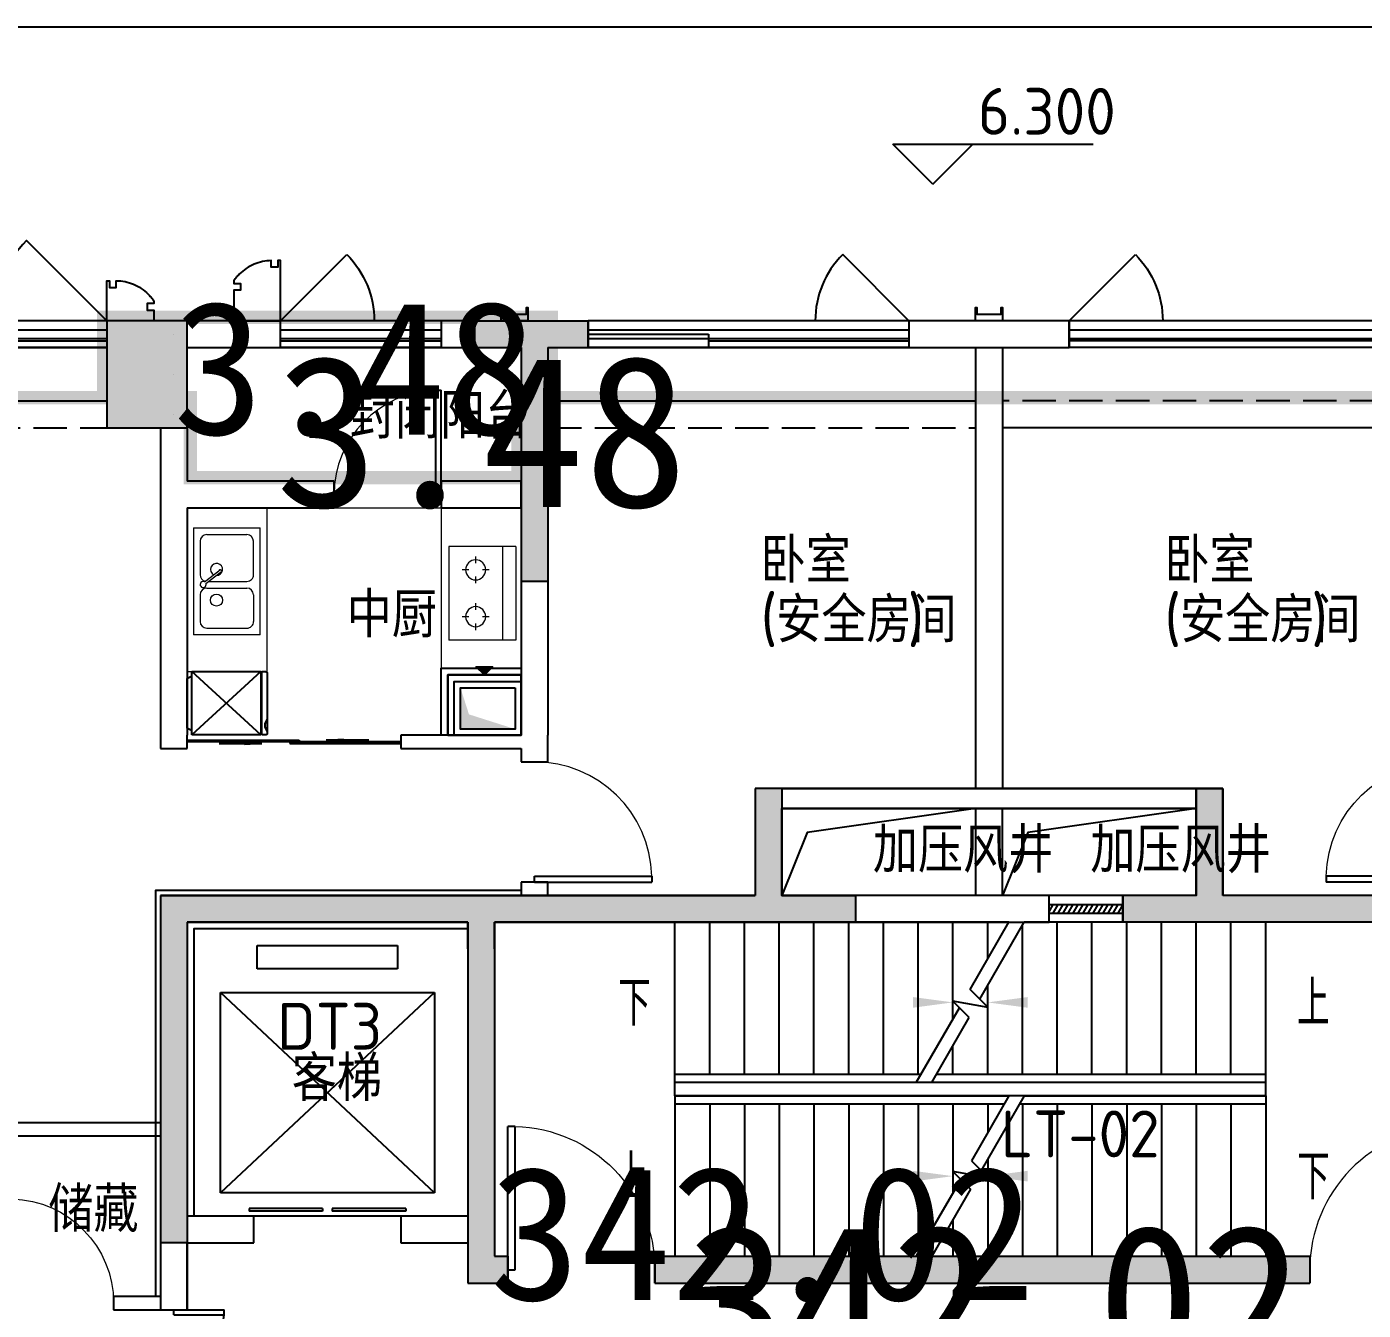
# Model space of a CAD drawing. Extents: x 512858 to 514372, y -232486 to -231710.
# Drawn here: x 513219.88 to 513229.88, y -231961.68 to -231952.08 of the extents above; entities that cross this region are included whole.
import ezdxf

# ---------------------------------------------------------------- set-up
doc = ezdxf.new("R2010")
doc.units = 0
doc.header["$LTSCALE"] = 1000
for name, pattern in [('B1+B2户型(2#3F右单元报审版）$0$__DASH', [0.35, 0.25, -0.1]), ('B1+B2户型(2#3F右单元报审版）$0$DASH', [0.35, 0.25, -0.1]), ('DASH', [0.35, 0.25, -0.1])]:
    doc.linetypes.add(name, pattern=pattern)
doc.layers.get('0').update_dxf_attribs({"color": 252})
for name, color, linetype in [('$面积结果', 7, 'Continuous'), ('0-铝板', 253, 'Continuous'), ('1-看线', 253, 'Continuous'), ('2#HXT-3F$0$A-ANNO-50-SYMB', 253, 'Continuous'), ('2#HXT-3F$0$A-ANNO-50-TXT', 253, 'Continuous'), ('2#HXT-3F$0$A-DOOR', 253, 'Continuous'), ('2#HXT-3F$0$A-FIRE-DOOR', 253, 'Continuous'), ('2#HXT-3F$0$A-HOLE-E', 253, 'Continuous'), ('2#HXT-3F$0$A-PATT-COLU', 253, 'Continuous'), ('2#HXT-3F$0$A-STAIR', 253, 'Continuous'), ('2#HXT-3F$0$A-STR-CONC-B', 253, 'Continuous'), ('2#HXT-3F$0$A-WALL-S', 253, 'Continuous'), ('2#HXT-3F$0$A-WINDOW', 253, 'Continuous'), ('6#-造型-1F（实施版）金属型材-METAL-S', 253, 'Continuous'), ('A-ANNO-100-DIM-E', 253, 'Continuous'), ('A-ANNO-100-TXT', 252, 'Continuous'), ('A-METAL-E', 253, 'Continuous'), ('A-PATT-COLU', 253, 'Continuous'), ('A-STR-CONC-B', 252, 'Continuous'), ('A-STR-CONC-C', 253, 'Continuous'), ('A-WALL-S', 252, 'Continuous'), ('B1+B2户型(2#3F右单元报审版）$0$$0$AA-排烟道', 253, 'Continuous'), ('B1+B2户型(2#3F右单元报审版）$0$A-DOOR', 253, 'Continuous'), ('B1+B2户型(2#3F右单元报审版）$0$A-FIRE-DOOR', 253, 'Continuous'), ('B1+B2户型(2#3F右单元报审版）$0$A-HOLE-E', 253, 'Continuous'), ('B1+B2户型(2#3F右单元报审版）$0$A-PART-S', 253, 'Continuous'), ('B1+B2户型(2#3F右单元报审版）$0$A-PATT-COLU', 253, 'Continuous'), ('B1+B2户型(2#3F右单元报审版）$0$A-STR-CONC-B', 253, 'Continuous'), ('B1+B2户型(2#3F右单元报审版）$0$A-STR-CONC-C', 253, 'Continuous'), ('B1+B2户型(2#3F右单元报审版）$0$A-STR-CONC-E', 253, 'Continuous'), ('B1+B2户型(2#3F右单元报审版）$0$A-STR-CONC-H', 253, 'Continuous'), ('B1+B2户型(2#3F右单元报审版）$0$A-WALL-S', 253, 'Continuous'), ('B1+B2户型(2#3F右单元报审版）$0$A-WINDOW', 253, 'Continuous'), ('B1+B2户型(2#3F右单元报审版）$0$FURN', 253, 'Continuous'), ('B1+B2户型(2#3F右单元报审版）$0$ICDA方案_活动家具', 253, 'Continuous'), ('B1+B2户型(2#3F右单元报审版）$0$WALL', 253, 'Continuous'), ('PUB_HATCH', 252, 'Continuous'), ('PUB_TEXT', 252, 'Continuous')]:
    doc.layers.add(name, color=color, linetype=linetype)
for name, color, linetype, lineweight in [('B1+B2户型(2#3F右单元报审版）$0$AE-FURN-MOVE', 253, 'Continuous', 20), ('面积-计容-住宅-0.5', 1, 'Continuous', 0), ('面积-计容-住宅-1', 1, 'Continuous', 0)]:
    doc.layers.add(name, color=color, linetype=linetype, lineweight=lineweight)
doc.styles.add('2#HXT-3F$0$STANDARD', font='GBENOR', dxfattribs={"bigfont": 'GBCBIG'})
doc.styles.add('dw', font='simhei.ttf')
doc.styles.add('TYDG_02', font='TSSDENG.shx', dxfattribs={"width": 0.8, "bigfont": 'hztxt.shx'})

# ---------------------------------------------------------------- blocks, each defined once
blk = doc.blocks.new('1新502#HXT-3F$0$$WINLIB2D$00000039')
at = {"color": 0}
for points in [[(-0.5, 0.5), (-0.5, -0.5)], [(0.5, 0.5), (-0.5, 0.5)], [(0.5, -0.5), (0.5, 0.5)], [(-0.5, 0.167), (0.5, 0.167)], [(-0.452, -0.167), (-0.5, 0.084)], [(-0.384, -0.167), (-0.448, 0.167)], [(-0.316, -0.167), (-0.38, 0.167)], [(-0.248, -0.167), (-0.312, 0.167)], [(-0.18, -0.167), (-0.244, 0.167)], [(-0.112, -0.167), (-0.176, 0.167)], [(-0.044, -0.167), (-0.108, 0.167)], [(0.024, -0.167), (-0.04, 0.167)], [(0.092, -0.167), (0.028, 0.167)], [(0.16, -0.167), (0.096, 0.167)], [(0.228, -0.167), (0.164, 0.167)], [(0.296, -0.167), (0.232, 0.167)], [(0.364, -0.167), (0.3, 0.167)], [(0.432, -0.167), (0.368, 0.167)], [(0.5, -0.167), (0.436, 0.167)], [(-0.5, -0.167), (0.5, -0.167)], [(0.5, -0.5), (-0.5, -0.5)]]:
    blk.add_lwpolyline(points, dxfattribs=at)
blk = doc.blocks.new('1新452#HXT-3F$0$$DorLib2D$00000001')
for p, q in [((0.45, 0.975), (0.5, 0.975)), ((0.45, 0), (0.45, 0.975)), ((0.5, 0), (0.5, 0.975)), ((0.5, 0), (0.45, 0))]:
    blk.add_line(p, q)
at = {"lineweight": 13}
blk.add_arc((0.475, 0), 0.975, 91.46928, 180, dxfattribs=at)
blk = doc.blocks.new('1新462#HXT-3F$0$$DorLib2D$00000127')
at = {"color": 0}
for points in [[(-0.5333, 0.7949), (-0.5333, 0.6904)], [(-0.0333, 0.7949), (-0.5333, 0.7949)], [(-0.0333, 0.7949), (-0.0333, 0.6904)], [(0.5333, 0.7949), (0.0333, 0.7949)], [(0.0333, 0.7949), (0.0333, 0.6904)], [(0.5333, 0.7949), (0.5333, 0.6904)], [(-0.0333, 0.6904), (-0.5333, 0.6904)], [(0.5333, 0.6904), (0.0333, 0.6904)], [(0.5, 0.5), (-0.5, 0.5)]]:
    blk.add_lwpolyline(points, dxfattribs=at)
blk = doc.blocks.new('1新472#HXT-3F$0$$DorLib2D$00000225')
at = {"color": 0}
for p, q in [((0.475, -0.0014), (0.475, 0.7521)), ((0.475, 0.7521), (0.5, 0.7521)), ((0.5, -0.0014), (0.5, 0.7521)), ((-0.5, 0), (-0.5, 0.252)), ((-0.475, 0.252), (-0.5, 0.252)), ((-0.475, 0), (-0.475, 0.252)), ((-0.475, 0), (-0.5, 0)), ((0.475, -0.0014), (0.5, -0.0014))]:
    blk.add_line(p, q, dxfattribs=at)
for centre, radius, start, end in [((0.5046, -0.0019), 0.7546, 92.24927, 179.72377), ((-0.5008, 0.0026), 0.2508, 359.78987, 84.09744)]:
    blk.add_arc(centre, radius, start, end, dxfattribs=at)
blk = doc.blocks.new('1新442#HXT-3F')
at = {"layer": '2#HXT-3F$0$A-PATT-COLU'}
for points in [[(-116757, -998471), (-116757, -998571), (-116557, -998571), (-116557, -998471)], [(-113457, -998471), (-113457, -998571), (-113257, -998571), (-113257, -998471)], [(-116557, -998571), (-116757, -998571), (-116757, -999271), (-116657, -999338), (-116557, -999271)], [(-113257, -998571), (-113457, -998571), (-113457, -999271), (-113357, -999338), (-113257, -999271)], [(-121207, -999271), (-121007, -999471), (-118907, -999471), (-118807, -999404), (-118807, -999271)], [(-121007, -999471), (-121207, -999271), (-121207, -1001771), (-121007, -1001771)], [(-118807, -999404), (-118707, -999471), (-116657, -999471), (-116657, -999338), (-116757, -999271), (-118807, -999271)], [(-116657, -999338), (-116657, -999471), (-116007, -999471), (-116007, -999271), (-116557, -999271)], [(-113357, -999338), (-113457, -999271), (-114007, -999271), (-114007, -999471), (-113357, -999471)], [(-111307, -999404), (-111307, -999271), (-113257, -999271), (-113357, -999338), (-113357, -999471), (-111407, -999471)], [(-118807, -999404), (-118907, -999471), (-118907, -1001771), (-118707, -1001771), (-118707, -999471)], [(-121007, -1001771), (-121207, -1001771), (-121207, -1001871), (-121007, -1001871)], [(-118707, -1001771), (-118907, -1001771), (-118907, -1002171), (-118707, -1001971)], [(-118707, -1001971), (-118907, -1002171), (-118607, -1002171), (-118607, -1001971)], [(-117507, -1002171), (-112607, -1002171), (-112607, -1001971), (-117507, -1001971)]]:
    blk.add_hatch(color=256, dxfattribs=at).paths.add_polyline_path(points)
at = {"layer": '2#HXT-3F$0$A-ANNO-50-SYMB', "elevation": 0}
for points in [[(-117487, -1000071, 0, 0, 0), (-115277, -1000071, 0, 80, 0), (-115577, -1000071, 0, 0, 0)], [(-112807, -1000071, 0, 0, 0), (-115017, -1000071, 0, 80, 0), (-114717, -1000071, 0, 0, 0)], [(-117487, -1001371, 0, 0, 0), (-115277, -1001371, 0, 80, 0), (-115577, -1001371, 0, 0, 0)], [(-112807, -1001371, 0, 0, 0), (-115017, -1001371, 0, 80, 0), (-114717, -1001371, 0, 0, 0)]]:
    blk.add_lwpolyline(points, format="xyseb", dxfattribs=at)
at = {"layer": '2#HXT-3F$0$A-HOLE-E'}
for points in [[(-116557, -998621), (-115107, -998621), (-115107, -999271), (-116557, -999271)], [(-114907, -998621), (-113457, -998621), (-113457, -999271), (-114907, -999271)]]:
    blk.add_lwpolyline(points, close=True, dxfattribs=at)
for points in [[(-115107, -998621), (-116367, -998800), (-116557, -999271)], [(-113457, -998621), (-114717, -998800), (-114907, -999271)]]:
    blk.add_lwpolyline(points, dxfattribs=at)
at = {"layer": '2#HXT-3F$0$A-STAIR'}
for p, q in [((-114858, -999471), (-117357, -999471)), ((-117357, -1000611), (-117357, -999471)), ((-117097, -1000611), (-117097, -999471)), ((-116837, -1000611), (-116837, -999471)), ((-116577, -1000611), (-116577, -999471)), ((-116317, -1000611), (-116317, -999471)), ((-116057, -1000611), (-116057, -999471)), ((-115797, -1000611), (-115797, -999471)), ((-115537, -1000611), (-115537, -999471)), ((-115277, -1000056), (-115277, -999471)), ((-115149, -999974), (-114858, -999471)), ((-115075, -1000047), (-114743, -999471)), ((-115017, -999746), (-115017, -999471)), ((-114757, -1000611), (-114757, -999495)), ((-112937, -999471), (-114743, -999471)), ((-114497, -1000611), (-114497, -999471)), ((-114237, -1000611), (-114237, -999471)), ((-113977, -1000611), (-113977, -999471)), ((-113717, -1000611), (-113717, -999471)), ((-113457, -1000611), (-113457, -999471)), ((-113197, -1000611), (-113197, -999471)), ((-112937, -1000611), (-112937, -999471)), ((-120482, -999821), (-120482, -999646)), ((-120482, -999646), (-119432, -999646)), ((-119432, -999646), (-119432, -999821)), ((-119432, -999821), (-120482, -999821)), ((-120757, -1001496), (-120757, -999996)), ((-120757, -999996), (-119157, -999996)), ((-119157, -999996), (-120757, -1001496)), ((-119157, -1001496), (-120757, -999996)), ((-119157, -999996), (-119157, -1001496)), ((-115017, -1000106), (-115149, -999974)), ((-115017, -1000105), (-115017, -999946)), ((-115155, -1000185), (-115281, -1000059)), ((-115281, -1000059), (-115017, -1000106)), ((-115277, -1000196), (-115277, -1000064)), ((-115551, -1000671), (-115228, -1000112)), ((-115436, -1000671), (-115155, -1000185)), ((-115017, -1000611), (-115017, -1000106)), ((-115277, -1000611), (-115277, -1000396)), ((-117357, -1000671), (-117357, -1000611)), ((-115516, -1000611), (-117357, -1000611)), ((-117357, -1000671), (-117357, -1000611)), ((-115551, -1000671), (-117357, -1000671)), ((-115551, -1000671), (-117357, -1000671)), ((-112937, -1000671), (-115436, -1000671)), ((-112937, -1000671), (-115436, -1000671)), ((-112937, -1000611), (-115401, -1000611)), ((-112937, -1000671), (-112937, -1000611)), ((-112937, -1000671), (-112937, -1000611)), ((-117357, -1000771), (-114858, -1000771)), ((-117357, -1000771), (-117357, -1000831)), ((-117357, -1000771), (-114858, -1000771)), ((-117357, -1000771), (-117357, -1000831)), ((-114858, -1000771), (-115139, -1001257)), ((-114743, -1000771), (-115065, -1001330)), ((-114743, -1000771), (-112937, -1000771)), ((-114743, -1000771), (-112937, -1000771)), ((-112937, -1000771), (-112937, -1000831)), ((-112937, -1000771), (-112937, -1000831)), ((-117357, -1000831), (-117357, -1001971)), ((-117357, -1000831), (-114893, -1000831)), ((-117097, -1000831), (-117097, -1001971)), ((-116837, -1000831), (-116837, -1001971)), ((-116577, -1000831), (-116577, -1001971)), ((-116317, -1000831), (-116317, -1001971)), ((-116057, -1000831), (-116057, -1001971)), ((-115797, -1000831), (-115797, -1001971)), ((-115537, -1000831), (-115537, -1001946)), ((-115277, -1000831), (-115277, -1001336)), ((-115017, -1000831), (-115017, -1001046)), ((-114777, -1000831), (-112937, -1000831)), ((-114757, -1000831), (-114757, -1001971)), ((-114497, -1000831), (-114497, -1001971)), ((-114237, -1000831), (-114237, -1001971)), ((-113977, -1000831), (-113977, -1001971)), ((-113717, -1000831), (-113717, -1001971)), ((-113457, -1000831), (-113457, -1001971)), ((-113197, -1000831), (-113197, -1001971)), ((-112937, -1000831), (-112937, -1001971)), ((-115139, -1001257), (-115012, -1001383)), ((-115017, -1001246), (-115017, -1001378)), ((-115219, -1001395), (-115551, -1001971)), ((-115277, -1001336), (-115277, -1001496)), ((-115012, -1001383), (-115277, -1001336)), ((-115277, -1001336), (-115145, -1001468)), ((-115017, -1001386), (-115017, -1001971)), ((-119157, -1001496), (-120757, -1001496)), ((-115145, -1001468), (-115436, -1001971)), ((-115277, -1001696), (-115277, -1001971)), ((-117357, -1001971), (-115551, -1001971)), ((-115436, -1001971), (-112937, -1001971))]:
    blk.add_line(p, q, dxfattribs=at)
at = {"layer": '2#HXT-3F$0$A-STR-CONC-B'}
for p, q in [((-116757, -998471), (-116757, -998571)), ((-116557, -998471), (-116757, -998471)), ((-116557, -998471), (-116557, -998571)), ((-113457, -998471), (-113457, -998571)), ((-113257, -998471), (-113457, -998471)), ((-113257, -998471), (-113257, -998571)), ((-116757, -998571), (-116757, -999271)), ((-116557, -998571), (-116557, -999271)), ((-113457, -998571), (-113457, -999271)), ((-113257, -998571), (-113257, -999271)), ((-121207, -999271), (-118807, -999271)), ((-121207, -999271), (-121207, -1001771)), ((-118807, -999271), (-116757, -999271)), ((-116557, -999271), (-116007, -999271)), ((-116007, -999271), (-116007, -999471)), ((-113457, -999271), (-114007, -999271)), ((-114007, -999471), (-114007, -999271)), ((-111307, -999271), (-113257, -999271)), ((-121007, -999471), (-118907, -999471)), ((-121007, -999471), (-121007, -1001771)), ((-118907, -999471), (-118907, -1001771)), ((-118707, -999471), (-118707, -1001771)), ((-118707, -999471), (-116657, -999471)), ((-116657, -999471), (-116007, -999471)), ((-113357, -999471), (-114007, -999471)), ((-111407, -999471), (-113357, -999471)), ((-121207, -1001771), (-121207, -1001871)), ((-121007, -1001771), (-121007, -1001871)), ((-118907, -1001771), (-118907, -1002171)), ((-118707, -1001771), (-118707, -1001971)), ((-121007, -1001871), (-121207, -1001871)), ((-118707, -1001971), (-118607, -1001971)), ((-118607, -1001971), (-118607, -1002171)), ((-117507, -1001971), (-112607, -1001971)), ((-117507, -1001971), (-117507, -1002171)), ((-112607, -1001971), (-112607, -1002171)), ((-118907, -1002171), (-118607, -1002171)), ((-117507, -1002171), (-112607, -1002171))]:
    blk.add_line(p, q, dxfattribs=at)
at = {"layer": '2#HXT-3F$0$A-WALL-S'}
for p, q in [((-116557, -998471), (-113457, -998471)), ((-116557, -998621), (-113457, -998621)), ((-114557, -999271), (-116007, -999271)), ((-114557, -999471), (-114557, -999271)), ((-114007, -999471), (-114007, -999271)), ((-116007, -999471), (-114557, -999471)), ((-112937, -1000671), (-117357, -1000671)), ((-117357, -1000771), (-117357, -1000671)), ((-112937, -1000771), (-112937, -1000671)), ((-112937, -1000771), (-117357, -1000771)), ((-120507, -1001671), (-121007, -1001671)), ((-120507, -1001871), (-120507, -1001671)), ((-118907, -1001671), (-119407, -1001671)), ((-119407, -1001671), (-119407, -1001871)), ((-121207, -1001871), (-121207, -1002371)), ((-121007, -1001871), (-120507, -1001871)), ((-121007, -1002371), (-121007, -1001871)), ((-119407, -1001871), (-118907, -1001871)), ((-118607, -1002171), (-118607, -1001971)), ((-117507, -1002171), (-117507, -1001971)), ((-112607, -1001971), (-112607, -1002171)), ((-121207, -1002371), (-121007, -1002371))]:
    blk.add_line(p, q, dxfattribs=at)
at = {"layer": '2#HXT-3F$0$A-DOOR', "xscale": 1100, "yscale": 200, "zscale": 200}
blk.add_blockref('1新462#HXT-3F$0$$DorLib2D$00000127', (-119957, -1001771), dxfattribs=at)
at = {"layer": '2#HXT-3F$0$A-FIRE-DOOR', "xscale": -1100, "yscale": 1100, "zscale": 200}
blk.add_blockref('1新452#HXT-3F$0$$DorLib2D$00000001', (-118057, -1002071), dxfattribs=at)
at = {"layer": '2#HXT-3F$0$A-FIRE-DOOR', "zscale": 200}
for name, p, xscale, yscale, rotation in [('1新452#HXT-3F$0$$DorLib2D$00000001', (-112057, -1002071), -1100, -1100, 180), ('1新472#HXT-3F$0$$DorLib2D$00000225', (-121107, -1003121), -1500, -1500, 90.00007304754749)]:
    blk.add_blockref(name, p, dxfattribs=dict(at, xscale=xscale, yscale=yscale, rotation=rotation))
at = {"layer": '2#HXT-3F$0$A-WINDOW', "xscale": 550, "yscale": -200, "zscale": 200}
blk.add_blockref('1新502#HXT-3F$0$$WINLIB2D$00000039', (-114282, -999371), dxfattribs=at)
at = {"layer": '2#HXT-3F$0$A-ANNO-50-TXT', "color": 7, "style": '2#HXT-3F$0$STANDARD'}
for s, p in [('上', (-112702, -1000246)), ('下', (-117782, -1000246)), ('上', (-117800, -1001546)), ('下', (-112702, -1001546))]:
    blk.add_text(s, height=338, dxfattribs=at).set_placement(p)
blk = doc.blocks.new('1新159_FZH')
blk.add_lwpolyline([(-0.5, -0.5), (0.5, -0.5), (0.5, 0.5), (-0.5, 0.5)], close=True)
at = {"layer": 'PUB_HATCH'}
blk.add_solid([(-0.5, -0.5), (0.5, -0.5), (-0.5, 0.5), (0.5, 0.5)], dxfattribs=at)
blk = doc.blocks.new('1新683F结构')
at = {"layer": 'A-PATT-COLU'}
for points in [[(-118857, -995171), (-118507, -995171), (-118407, -995104), (-118407, -994971), (-118857, -994971)], [(-118407, -995104), (-118307, -995171), (-118007, -995171), (-118007, -994971), (-118407, -994971)], [(-118407, -995104), (-118507, -995171), (-118507, -996921), (-118307, -996921), (-118307, -995171)], [(-116757, -998471), (-116757, -999271), (-116657, -999338), (-116557, -999271), (-116557, -998471)], [(-113457, -998471), (-113457, -999271), (-113357, -999338), (-113257, -999271), (-113257, -998471)], [(-121207, -999271), (-121007, -999471), (-118907, -999471), (-118807, -999404), (-118807, -999271)], [(-121007, -999471), (-121207, -999271), (-121207, -1001871), (-121007, -1001871)], [(-118807, -999404), (-118707, -999471), (-116657, -999471), (-116657, -999338), (-116757, -999271), (-118807, -999271)], [(-116657, -999338), (-116657, -999471), (-116007, -999471), (-116007, -999271), (-116557, -999271)], [(-113357, -999338), (-113457, -999271), (-114007, -999271), (-114007, -999471), (-113357, -999471)], [(-111307, -999404), (-111307, -999271), (-113257, -999271), (-113357, -999338), (-113357, -999471), (-111407, -999471)], [(-118807, -999404), (-118907, -999471), (-118907, -1002171), (-118707, -1001971), (-118707, -999471)], [(-118707, -1001971), (-118907, -1002171), (-118607, -1002171), (-118607, -1001971)], [(-117507, -1002171), (-112607, -1002171), (-112607, -1001971), (-117507, -1001971)]]:
    blk.add_hatch(color=256, dxfattribs=at).paths.add_polyline_path(points)
at = {"layer": 'A-STR-CONC-B'}
for p, q in [((-118857, -994971), (-118407, -994971)), ((-118857, -994971), (-118857, -995171)), ((-118407, -994971), (-118007, -994971)), ((-118007, -994971), (-118007, -995171)), ((-118857, -995171), (-118507, -995171)), ((-118507, -995171), (-118507, -996921)), ((-118307, -995171), (-118307, -996921)), ((-118307, -995171), (-118007, -995171)), ((-118307, -996921), (-118507, -996921)), ((-116757, -998471), (-116757, -999271)), ((-116557, -998471), (-116757, -998471)), ((-116557, -998471), (-116557, -999271)), ((-113457, -998471), (-113457, -999271)), ((-113257, -998471), (-113457, -998471)), ((-113257, -998471), (-113257, -999271)), ((-121207, -999271), (-118807, -999271)), ((-121207, -999271), (-121207, -1001871)), ((-118807, -999271), (-116757, -999271)), ((-116557, -999271), (-116007, -999271)), ((-116007, -999271), (-116007, -999471)), ((-113457, -999271), (-114007, -999271)), ((-114007, -999471), (-114007, -999271)), ((-111307, -999271), (-113257, -999271)), ((-121007, -999471), (-118907, -999471)), ((-121007, -999471), (-121007, -1001871)), ((-118907, -999471), (-118907, -1002171)), ((-118707, -999471), (-118707, -1001971)), ((-118707, -999471), (-116657, -999471)), ((-116657, -999471), (-116007, -999471)), ((-113357, -999471), (-114007, -999471)), ((-111407, -999471), (-113357, -999471)), ((-121007, -1001871), (-121207, -1001871)), ((-118707, -1001971), (-118607, -1001971)), ((-118607, -1001971), (-118607, -1002171)), ((-117507, -1001971), (-112607, -1001971)), ((-117507, -1001971), (-117507, -1002171)), ((-112607, -1001971), (-112607, -1002171)), ((-118907, -1002171), (-118607, -1002171)), ((-117507, -1002171), (-112607, -1002171))]:
    blk.add_line(p, q, dxfattribs=at)
at = {"layer": 'A-STR-CONC-C', "xscale": 599.9999999963911, "yscale": 800.0000000814907, "zscale": 800.0000000814907, "rotation": 359.9999999965316}
blk.add_blockref('1新159_FZH', (-121307, -995371, 0), dxfattribs=at)
blk = doc.blocks.new('1新127B1+B2户型(2#3F右单元报审版）$0$$0$SFEFFSEFSEFESFS')
at = {"layer": 'B1+B2户型(2#3F右单元报审版）$0$$0$AA-排烟道'}
blk.add_hatch(color=254, dxfattribs=at).paths.add_polyline_path([(220387, 75509), (220327, 75570), (220327, 75448)])
at = {"layer": 'B1+B2户型(2#3F右单元报审版）$0$$0$AA-排烟道', "color": 254}
for points in [[(220437, 75235), (220837, 75235), (220837, 75735), (220437, 75735)], [(220483, 75280), (220792, 75280), (220792, 75689), (220483, 75689)]]:
    blk.add_lwpolyline(points, close=True, dxfattribs=at)
blk.add_lwpolyline([(220387, 75509), (220327, 75570), (220327, 75448), (220387, 75509)], dxfattribs=at)
blk.add_solid([(220483, 75689), (220682, 75625), (220792, 75689), (220792, 75280)], dxfattribs=at)
at = {"layer": 'B1+B2户型(2#3F右单元报审版）$0$A-HOLE-E', "ltscale": 0.5}
blk.add_lwpolyline([(220837, 75784), (220837, 75234), (220387, 75234), (220387, 75784)], close=True, dxfattribs=at)
blk = doc.blocks.new('1新129B1+B2户型(2#3F右单元报审版）$0$$DorLib2D$00000114')
at = {"color": 0}
blk.add_line((0.5, 0), (-0.207, 0.707), dxfattribs=at)
blk.add_arc((0.5, 0), 1, 135, 180, dxfattribs=at)
blk = doc.blocks.new('1新136B1+B2户型(2#3F右单元报审版）$0$6986586658665A-Kitchen-4')
at = {"layer": 'B1+B2户型(2#3F右单元报审版）$0$AE-FURN-MOVE'}
for p, q in [((-400, -500), (-400, 0)), ((400, 0), (-400, 0)), ((400, 0), (400, -500)), ((-350, -100), (-350, -400)), ((-100, -50), (-300, -50)), ((-50, -100), (-50, -400)), ((-16, -94), (67, -201)), ((-4, -84), (79, -191)), ((300, -50), (50, -50)), ((350, -100), (350, -400)), ((0, -115), (0, -400)), ((-400, -500), (400, -500)), ((-100, -450), (-300, -450)), ((50, -450), (300, -450))]:
    blk.add_line(p, q, dxfattribs=at)
for centre, major_axis, start_param, end_param in [((-300, -100), (0, 50), 0.000591, 1.571387), ((-100, -100), (0, 50), 4.711798, 6.282594), ((-23, -73), (-0.2, 22.5), 4.156064, 9.712232), ((50, -100), (0, 50), -0.000202, 1.373206), ((300, -100), (0, 50), 4.711798, 6.282594), ((-140, -173), (0, 45), 4.711392, 10.994577), ((90, -173), (0.1, 45), 1.556657, 7.383522), ((77, -201), (0, 10), 1.588727, 6.019143), ((-300, -400), (0, 50), 1.570205, 3.141002), ((-100, -400), (0, 50), 3.142184, 4.71298), ((50, -400), (0, 50), 1.570205, 3.141002), ((300, -400), (0, 50), 3.142184, 4.71298)]:
    blk.add_ellipse(centre, major_axis=major_axis, ratio=1, start_param=start_param, end_param=end_param, dxfattribs=at)
blk = doc.blocks.new('1新135B1+B2户型(2#3F右单元报审版）$0$6986586658665A-Kitchen-1')
at = {"layer": 'B1+B2户型(2#3F右单元报审版）$0$AE-FURN-MOVE'}
for p, q in [((-350, 0), (350, 0)), ((-350, -500), (-350, 0)), ((350, -500), (350, 0)), ((-175, -150), (-175, -100)), ((175, -150), (175, -100)), ((-275, -200), (-225, -200)), ((-125, -200), (-75, -200)), ((75, -200), (125, -200)), ((225, -200), (275, -200)), ((-175, -300), (-175, -250)), ((175, -300), (175, -250)), ((-350, -400), (350, -400)), ((-350, -500), (350, -500))]:
    blk.add_line(p, q, dxfattribs=at)
for centre in [(-175, -200), (175, -200)]:
    blk.add_circle(centre, 75, dxfattribs=at)
blk = doc.blocks.new('1新138B1+B2户型(2#3F右单元报审版）$0$A$C75447C14')
at = {"layer": 'B1+B2户型(2#3F右单元报审版）$0$ICDA方案_活动家具'}
for p, q in [((-238, 559), (-238, 588)), ((237, 559), (-238, 559)), ((-238, 35), (-238, 551)), ((-238, 551), (237, 551)), ((237, 551), (-238, 35)), ((-238, 551), (237, 35)), ((-225, 600), (225, 600)), ((237, 588), (237, 559)), ((237, 588), (237, 559)), ((237, 551), (237, 35)), ((237, 551), (237, 35)), ((237, 35), (-238, 35)), ((-185, 0), (-205, 35)), ((185, 0), (-185, 0)), ((205, 35), (185, 0))]:
    blk.add_line(p, q, dxfattribs=at)
at = {"layer": 'B1+B2户型(2#3F右单元报审版）$0$ICDA方案_活动家具', "extrusion": (4.4081e-39, -1.44111e-29, -1)}
for centre, major_axis, start_param, end_param in [((-225, 588), (8.61, -8.61), 2.356194, 3.926991), ((165, 655), (50.2, -50.2), 0.10668, 1.464116)]:
    blk.add_ellipse(centre, major_axis=major_axis, ratio=1, start_param=start_param, end_param=end_param, dxfattribs=at)
at = {"layer": 'B1+B2户型(2#3F右单元报审版）$0$ICDA方案_活动家具', "extrusion": (4.40811e-39, -1.44111e-29, -1)}
blk.add_ellipse((225, 588), major_axis=(-8.61, -8.61), ratio=1, start_param=2.356194, end_param=3.926991, dxfattribs=at)
blk = doc.blocks.new('1新132B1+B2户型(2#3F右单元报审版）$0$$WINLIB2D$00000001')
at = {"color": 0}
for points in [[(-0.5, 0.5), (-0.5, -0.5)], [(-0.5, 0.5), (0.5, 0.5)], [(0.5, -0.5), (0.5, 0.5)], [(0.5, 0.1667), (-0.5, 0.1667)], [(0.5, -0.1667), (-0.5, -0.1667)], [(-0.5, -0.5), (0.5, -0.5)]]:
    blk.add_lwpolyline(points, dxfattribs=at)
blk = doc.blocks.new('1新128B1+B2户型(2#3F右单元报审版）$0$$DorLib2D$00000001')
for p, q in [((0.45, 0.975), (0.5, 0.975)), ((0.45, 0), (0.45, 0.975)), ((0.5, 0), (0.5, 0.975)), ((0.5, 0), (0.45, 0))]:
    blk.add_line(p, q)
at = {"lineweight": 13}
blk.add_arc((0.475, 0), 0.975, 91.4693, 180, dxfattribs=at)
blk = doc.blocks.new('1新130B1+B2户型(2#3F右单元报审版）$0$$DorLib2D$00000131')
at = {"color": 0, "linetype": 'Continuous'}
for p, q in [((0.15, 0.125), (0.2319, 0.1973)), ((0.2319, 0.1973), (0.2319, 0.125)), ((-0.5, 0.125), (-0.5, 0)), ((0.0192, 0.125), (-0.5, 0.125)), ((0.0192, 0), (0.0192, 0.125)), ((0.35, 0.125), (0.15, 0.125)), ((-0.5, 0), (0.0192, 0)), ((-0.024, 0), (0.5, 0)), ((-0.024, -0.125), (-0.024, 0)), ((0.5, 0), (0.5, -0.125)), ((-0.35, -0.125), (-0.15, -0.125)), ((-0.2319, -0.1973), (-0.2319, -0.125)), ((-0.15, -0.125), (-0.2319, -0.1973)), ((0.5, -0.125), (-0.024, -0.125))]:
    blk.add_line(p, q, dxfattribs=at)
blk = doc.blocks.new('1新131B1+B2户型(2#3F右单元报审版）$0$$DorLib2D$00000225')
at = {"color": 0}
for p, q in [((0.475, -0.0014), (0.475, 0.7521)), ((0.475, 0.7521), (0.5, 0.7521)), ((0.5, -0.0014), (0.5, 0.7521)), ((-0.5, 0), (-0.5, 0.252)), ((-0.475, 0.252), (-0.5, 0.252)), ((-0.475, 0), (-0.475, 0.252)), ((-0.475, 0), (-0.5, 0)), ((0.475, -0.0014), (0.5, -0.0014))]:
    blk.add_line(p, q, dxfattribs=at)
for centre, radius, start, end in [((0.5046, -0.0019), 0.7546, 92.24927, 179.72377), ((-0.5008, 0.0026), 0.2508, 359.78987, 84.09744)]:
    blk.add_arc(centre, radius, start, end, dxfattribs=at)
blk = doc.blocks.new('1新126B1+B2户型(2#3F右单元报审版）')
at = {"layer": 'B1+B2户型(2#3F右单元报审版）$0$A-PATT-COLU'}
for points in [[(-118857, -995171), (-118507, -995171), (-118407, -995104), (-118407, -994971), (-118857, -994971)], [(-118407, -995104), (-118307, -995171), (-118007, -995171), (-118007, -994971), (-118407, -994971)], [(-118407, -995104), (-118507, -995171), (-118507, -996921), (-118307, -996921), (-118307, -995171)], [(-116757, -998471), (-116757, -999271), (-116657, -999338), (-116557, -999271), (-116557, -998471)], [(-113357, -999338), (-113257, -999271), (-113257, -998471), (-113457, -998471), (-113457, -999271)], [(-121007, -999471), (-121207, -999271), (-121207, -1001071), (-121007, -1001071)], [(-118807, -999404), (-118807, -999271), (-121207, -999271), (-121007, -999471), (-118907, -999471)], [(-118407, -999471), (-118407, -999271), (-118807, -999271), (-118807, -999404), (-118707, -999471)], [(-116657, -999338), (-116757, -999271), (-118407, -999271), (-118407, -999471), (-116657, -999471)], [(-116457, -999471), (-116457, -999271), (-116557, -999271), (-116657, -999338), (-116657, -999471)], [(-113357, -999338), (-113457, -999271), (-113557, -999271), (-113557, -999471), (-113357, -999471)], [(-111607, -999471), (-111607, -999271), (-113257, -999271), (-113357, -999338), (-113357, -999471)], [(-118907, -999671), (-118707, -999671), (-118707, -999471), (-118807, -999404), (-118907, -999471)], [(-121007, -1001071), (-121207, -1001071), (-121207, -1001871), (-121007, -1001871)]]:
    blk.add_hatch(color=256, dxfattribs=at).paths.add_polyline_path(points)
at = {"layer": 'B1+B2户型(2#3F右单元报审版）$0$A-PART-S'}
for p, q in [((-120307, -994971), (-121007, -994971)), ((-120307, -995171), (-120307, -994971)), ((-118857, -994971), (-119107, -994971)), ((-119107, -994971), (-119107, -995171)), ((-118007, -995171), (-118007, -994971)), ((-115007, -994971), (-115607, -994971)), ((-115607, -994971), (-115607, -995171)), ((-114407, -994971), (-115007, -994971)), ((-114407, -995171), (-114407, -994971)), ((-121007, -995171), (-120307, -995171)), ((-119107, -995171), (-118857, -995171)), ((-115607, -995171), (-115007, -995171)), ((-115007, -995171), (-114407, -995171))]:
    blk.add_line(p, q, dxfattribs=at)
at = {"layer": 'B1+B2户型(2#3F右单元报审版）$0$A-STR-CONC-B'}
for p, q in [((-118857, -994971), (-118407, -994971)), ((-118857, -994971), (-118857, -995171)), ((-118407, -994971), (-118007, -994971)), ((-118007, -994971), (-118007, -995171)), ((-118857, -995171), (-118507, -995171)), ((-118507, -995171), (-118507, -996921)), ((-118307, -995171), (-118307, -996921)), ((-118307, -995171), (-118007, -995171)), ((-118307, -996921), (-118507, -996921)), ((-116757, -998471), (-116757, -999271)), ((-116557, -998471), (-116757, -998471)), ((-116557, -998471), (-116557, -999271)), ((-113457, -999271), (-113457, -998471)), ((-113457, -998471), (-113257, -998471)), ((-113257, -999271), (-113257, -998471)), ((-121207, -999271), (-121207, -1001071)), ((-118807, -999271), (-121207, -999271)), ((-118407, -999271), (-118807, -999271)), ((-116757, -999271), (-118407, -999271)), ((-116457, -999271), (-116557, -999271)), ((-113457, -999271), (-113557, -999271)), ((-111607, -999271), (-113257, -999271)), ((-121007, -999471), (-121007, -1001071)), ((-118907, -999471), (-121007, -999471)), ((-118907, -999671), (-118907, -999471)), ((-118407, -999471), (-118707, -999471)), ((-118707, -999671), (-118707, -999471)), ((-116657, -999471), (-118407, -999471)), ((-116457, -999471), (-116657, -999471)), ((-113357, -999471), (-113557, -999471)), ((-111607, -999471), (-113357, -999471)), ((-121207, -1001071), (-121207, -1001871)), ((-121007, -1001071), (-121007, -1001871)), ((-121007, -1001871), (-121207, -1001871))]:
    blk.add_line(p, q, dxfattribs=at)
at = {"layer": 'B1+B2户型(2#3F右单元报审版）$0$A-STR-CONC-E'}
for points in [[(-122507, -995571), (-121607, -995571)], [(-118307, -995571), (-115107, -995571)], [(-111707, -995771), (-114907, -995771)]]:
    blk.add_lwpolyline(points, dxfattribs=at)
at = {"layer": 'B1+B2户型(2#3F右单元报审版）$0$A-STR-CONC-H', "linetype": 'B1+B2户型(2#3F右单元报审版）$0$DASH'}
for points in [[(-111707, -995571), (-114907, -995571)], [(-122507, -995771), (-121607, -995771)], [(-118307, -995771), (-115107, -995771)]]:
    blk.add_lwpolyline(points, dxfattribs=at)
at = {"layer": 'B1+B2户型(2#3F右单元报审版）$0$A-WALL-S'}
for p, q in [((-121107, -995071), (-121107, -995071)), ((-115107, -995171), (-115107, -998471)), ((-114907, -995171), (-114907, -998471)), ((-121107, -995371), (-121107, -995371)), ((-121107, -995671), (-121107, -995671)), ((-121207, -995771), (-121207, -996271)), ((-121007, -995771), (-121007, -996171)), ((-119907, -996171), (-121007, -996171)), ((-119907, -996371), (-119907, -996171)), ((-118507, -996171), (-119107, -996171)), ((-119107, -996171), (-119107, -996371)), ((-118507, -996371), (-118507, -996171)), ((-121207, -996271), (-121207, -998171)), ((-121007, -996371), (-119907, -996371)), ((-121007, -996371), (-121007, -998071)), ((-119107, -996371), (-118507, -996371)), ((-118507, -996921), (-118507, -998071)), ((-118307, -996921), (-118307, -998071)), ((-121007, -998171), (-121007, -998071)), ((-118507, -998071), (-119407, -998071)), ((-119407, -998071), (-119407, -998171)), ((-121207, -998171), (-121007, -998171)), ((-119407, -998171), (-118507, -998171)), ((-115007, -998471), (-116557, -998471)), ((-113457, -998471), (-115007, -998471)), ((-115007, -998621), (-116557, -998621)), ((-113457, -998621), (-115007, -998621)), ((-121207, -1000971), (-122607, -1000971)), ((-121207, -1001071), (-122607, -1001071)), ((-121207, -1001871), (-121207, -1002271)), ((-121007, -1001871), (-121007, -1002371)), ((-121207, -1002271), (-121557, -1002271)), ((-121557, -1002271), (-121557, -1002371)), ((-121557, -1002371), (-121207, -1002371)), ((-121207, -1002371), (-121007, -1002371))]:
    blk.add_line(p, q, dxfattribs=at)
at = {"layer": 'B1+B2户型(2#3F右单元报审版）$0$A-WALL-S', "linetype": 'B1+B2户型(2#3F右单元报审版）$0$DASH'}
for p, q in [((-118307, -998271), (-118307, -998071)), ((-118507, -998171), (-118507, -998271)), ((-118507, -998271), (-118307, -998271)), ((-118307, -999171), (-118507, -999171)), ((-118507, -999171), (-118507, -999271)), ((-118307, -999271), (-118307, -999171))]:
    blk.add_line(p, q, dxfattribs=at)
at = {"layer": 'B1+B2户型(2#3F右单元报审版）$0$A-WINDOW', "extrusion": (0, 0, -1)}
blk.add_lwpolyline([(121607, -994971), (122208, -994370, -0.198912), (122457, -994971)], format="xyb", dxfattribs=at)
at = {"layer": 'B1+B2户型(2#3F右单元报审版）$0$AE-FURN-MOVE'}
blk.add_lwpolyline([(-121007, -996371), (-119107, -996371), (-119107, -998071), (-119107, -998071), (-119107, -998071)], dxfattribs=at)
at = {"layer": 'B1+B2户型(2#3F右单元报审版）$0$AE-FURN-MOVE', "elevation": 0}
blk.add_lwpolyline([(-121007, -997596), (-120407, -997596), (-120407, -996371)], dxfattribs=at)
at = {"layer": 'B1+B2户型(2#3F右单元报审版）$0$AE-FURN-MOVE'}
blk.add_lwpolyline([(-119057, -998071), (-118507, -998071), (-118507, -997621), (-119057, -997621)], close=True, dxfattribs=at)
at = {"layer": 'B1+B2户型(2#3F右单元报审版）$0$WALL'}
for points in [[(-119107, -998071), (-119107, -997571), (-118507, -997571)], [(-119057, -998071), (-119057, -997621), (-118507, -997621)]]:
    blk.add_lwpolyline(points, dxfattribs=at)
at = {"rotation": 270}
blk.add_blockref('1新138B1+B2户型(2#3F右单元报审版）$0$A$C75447C14', (-121007, -997833, 0), dxfattribs=at)
at = {"extrusion": (2.93874e-39, -2.8026e-45, -1), "zscale": -1, "rotation": 270}
blk.add_blockref('1新127B1+B2户型(2#3F右单元报审版）$0$$0$SFEFFSEFSEFESFS', (43273, -777234), dxfattribs=at)
at = {"layer": 'B1+B2户型(2#3F右单元报审版）$0$A-DOOR', "linetype": 'B1+B2户型(2#3F右单元报审版）$0$__DASH', "zscale": 200}
for p, xscale, yscale, rotation in [((-119507, -996271), -800, -800, 179.9999999999487), ((-111607, -998721), -900, 900, 90)]:
    blk.add_blockref('1新128B1+B2户型(2#3F右单元报审版）$0$$DorLib2D$00000001', p, dxfattribs=dict(at, xscale=xscale, yscale=yscale, rotation=rotation))
at = {"layer": 'B1+B2户型(2#3F右单元报审版）$0$A-DOOR', "xscale": -1600, "yscale": -100, "zscale": 100}
blk.add_blockref('1新130B1+B2户型(2#3F右单元报审版）$0$$DorLib2D$00000131', (-120207, -998121), dxfattribs=at)
at = {"layer": 'B1+B2户型(2#3F右单元报审版）$0$A-DOOR'}
for p, xscale, yscale, zscale, rotation in [((-118407, -998721), 900, 900, 200, 270), ((-121957, -1002321), 800, -800, 100, 180)]:
    blk.add_blockref('1新128B1+B2户型(2#3F右单元报审版）$0$$DorLib2D$00000001', p, dxfattribs=dict(at, xscale=xscale, yscale=yscale, zscale=zscale, rotation=rotation))
at = {"layer": 'B1+B2户型(2#3F右单元报审版）$0$A-FIRE-DOOR', "xscale": 1500, "yscale": 1500, "zscale": 200, "rotation": 269.9999999997254}
blk.add_blockref('1新131B1+B2户型(2#3F右单元报审版）$0$$DorLib2D$00000225', (-121107, -1003121), dxfattribs=at)
at = {"layer": 'B1+B2户型(2#3F右单元报审版）$0$A-STR-CONC-C', "xscale": 800.0000000116415, "yscale": 600, "zscale": 600, "rotation": 89.99999999909329}
blk.add_blockref('1新159_FZH', (-121307, -995371), dxfattribs=at)
at = {"layer": 'B1+B2户型(2#3F右单元报审版）$0$A-WINDOW', "linetype": 'B1+B2户型(2#3F右单元报审版）$0$__DASH', "yscale": 700, "zscale": -700}
for p, xscale in [((-119957, -994971), -700), ((-115957, -994971), 700), ((-114057, -994971), -700)]:
    blk.add_blockref('1新129B1+B2户型(2#3F右单元报审版）$0$$DorLib2D$00000114', p, dxfattribs=dict(at, xscale=xscale))
at = {"layer": 'B1+B2户型(2#3F右单元报审版）$0$A-WINDOW', "zscale": 200}
for p, xscale, yscale in [((-125707, -995071), -8200, 200), ((-119707, -995071), -1200, 200), ((-116807, -995071), -2400, 200), ((-113207, -995071), -2400, -200)]:
    blk.add_blockref('1新132B1+B2户型(2#3F右单元报审版）$0$$WINLIB2D$00000001', p, dxfattribs=dict(at, xscale=xscale, yscale=yscale))
at = {"layer": 'B1+B2户型(2#3F右单元报审版）$0$FURN', "rotation": 90}
blk.add_blockref('1新136B1+B2户型(2#3F右单元报审版）$0$6986586658665A-Kitchen-4', (-120960, -996921), dxfattribs=at)
at = {"layer": 'B1+B2户型(2#3F右单元报审版）$0$FURN', "extrusion": (2.93874e-39, -1.44111e-29, -1), "zscale": -1, "rotation": 270}
blk.add_blockref('1新135B1+B2户型(2#3F右单元报审版）$0$6986586658665A-Kitchen-1', (119048, -997010, 0), dxfattribs=at)
blk = doc.blocks.new('1新693fwy')
at = {"layer": '1-看线', "elevation": 0}
blk.add_lwpolyline([(-30900, 16600), (1500, 16600), (1500, 2100), (-800, 2100), (-800, -700), (-30900, -699)], dxfattribs=at)
blk = doc.blocks.new('1新166dwefgtegsfada')
at = {"layer": '6#-造型-1F（实施版）金属型材-METAL-S', "color": 130}
for points in [[(1772090, -392429), (1772090, -392329), (1772080, -392329), (1772080, -392379), (1771900, -392379), (1771900, -392329), (1771890, -392329), (1771890, -392429), (1772090, -392429)], [(1775640, -392430), (1775640, -392330), (1775630, -392330), (1775630, -392380), (1775450, -392380), (1775450, -392330), (1775440, -392330), (1775440, -392430), (1775640, -392430)]]:
    blk.add_lwpolyline(points, dxfattribs=at)
blk = doc.blocks.new('1新161dergregsaadad')
at = {"layer": '6#-造型-1F（实施版）金属型材-METAL-S', "color": 61}
blk.add_lwpolyline([(1777640, -392129), (1777640, -392149), (1777590, -392149), (1777590, -392199), (1777640, -392199), (1777640, -392429), (1777290, -392429), (1777290, -391979), (1777310, -391979), (1777310, -392029), (1777360, -392029), (1777360, -391979, -0.097374), (1777489, -392006, -0.097374), (1777598, -392079, -0.024265), (1777620, -392103, -0.024265), (1777640, -392129), (1777640, -392149)], format="xyb", dxfattribs=at)
blk.add_lwpolyline([(1778240, -392429), (1778590, -392429), (1778590, -392129), (1778570, -392129), (1778570, -392179), (1778520, -392179), (1778520, -392129, 0.097374), (1778391, -392156, 0.097374), (1778282, -392229, 0.024265), (1778260, -392253, 0.024265), (1778240, -392279), (1778240, -392299), (1778290, -392299), (1778290, -392349), (1778240, -392349)], format="xyb", close=True, dxfattribs=at)
blk = doc.blocks.new('1新83A$C5DA851EE')
blk.add_blockref('1新693fwy', (0, 0))
at = {"layer": '0-铝板', "color": 2, "xscale": -1}
for name in ['1新161dergregsaadad', '1新166dwefgtegsfada']:
    blk.add_blockref(name, (1756590, 406829, 0), dxfattribs=at)
blk = doc.blocks.new('1新178背衬墙3F')
at = {"layer": 'A-METAL-E', "elevation": 0}
for points in [[(38950, 5850), (39850, 5850)], [(41150, 5850), (42350, 5850)], [(44350, 5850), (45850, 5850)], [(49450, 5850), (47050, 5850)], [(38950, 5800), (39850, 5800)], [(41150, 5800), (42350, 5800)], [(44350, 5800), (45850, 5800)], [(49450, 5800), (47050, 5800)]]:
    blk.add_lwpolyline(points, dxfattribs=at)
at = {"layer": 'A-WALL-S'}
for p, q in [((43450, 5900), (44350, 5900)), ((43450, 5900), (43450, 5800)), ((44350, 5900), (44350, 5800)), ((43450, 5800), (44350, 5800))]:
    blk.add_line(p, q, dxfattribs=at)

msp = doc.modelspace()

# ---------------------------------------------------------------- linework, layer by layer
at = {"layer": 'A-ANNO-100-DIM-E', "color": 252}
for p, q in [((513226.658, -231953.258), (513226.358, -231952.958)), ((513226.358, -231952.958), (513227.858, -231952.958)), ((513226.658, -231953.258), (513226.958, -231952.958))]:
    msp.add_line(p, q, dxfattribs=at)
at = {"layer": 'A-METAL-E', "color": 252}
for points in [[(513223.578, -231958.543), (513220.841, -231958.543), (513220.841, -231961.58)], [(513223.178, -231958.83), (513221.128, -231958.83), (513221.128, -231960.98)], [(513223.178, -231958.83), (513221.128, -231958.83), (513221.128, -231960.98)]]:
    msp.add_lwpolyline(points, dxfattribs=at)
at = {"layer": '面积-计容-住宅-0.5', "linetype": 'DASH', "ltscale": 0.003, "const_width": 0.1, "elevation": 0}
msp.add_lwpolyline([(513223.803, -231954.255), (513220.453, -231954.255), (513220.453, -231954.855), (513221.103, -231954.855), (513221.103, -231955.455), (513223.553, -231955.455), (513223.553, -231954.855), (513223.803, -231954.855)], close=True, dxfattribs=at)
at = {"layer": '面积-计容-住宅-1', "const_width": 0.1, "elevation": 0}
msp.add_lwpolyline([(513230.603, -231954.855), (513223.553, -231954.855), (513223.553, -231955.455), (513221.103, -231955.455), (513221.103, -231954.855), (513219.353, -231954.855), (513219.353, -231956.655), (513211.553, -231956.655), (513211.553, -231960.505), (513213.653, -231960.505), (513213.653, -231964.955), (513213.053, -231964.955), (513213.053, -231968.205), (513220.403, -231968.205), (513220.403, -231967.505), (513224.003, -231967.505), (513224.003, -231966.905), (513230.153, -231966.905)], dxfattribs=at)

# ---------------------------------------------------------------- block references
at = {"color": 252, "xscale": 0.001, "yscale": 0.001, "zscale": 0.001}
for name, p in [('1新83A$C5DA851EE', (513242.478, -231968.68)), ('1新126B1+B2户型(2#3F右单元报审版）', (513342.085, -230959.309)), ('1新683F结构', (513342.085, -230959.309)), ('1新178背衬墙3F', (513180.628, -231960.28)), ('1新442#HXT-3F', (513342.085, -230959.309))]:
    msp.add_blockref(name, p, dxfattribs=at)

# ---------------------------------------------------------------- texts
at = {"layer": '$面积结果', "color": 1, "style": 'dw'}
for s, p in [('3.48', (513221.739, -231955.673)), ('342.02', (513224.805, -231962.179))]:
    msp.add_text(s, height=1.1331, dxfattribs=at).set_placement(p)
at = {"layer": 'A-ANNO-100-TXT', "color": 252, "style": 'TYDG_02'}
for s, height, p in [('封闭阳台', 0.3376, (513222.296, -231955.162)), ('卧室', 0.3376, (513225.369, -231956.242)), ('卧室', 0.3376, (513228.39, -231956.242)), ('中厨', 0.3376, (513222.272, -231956.65)), ('(', 0.35, (513225.369, -231956.687)), (')', 0.35, (513226.469, -231956.687)), ('(', 0.35, (513228.39, -231956.687)), (')', 0.35, (513229.49, -231956.687)), ('安全房间', 0.3376, (513225.486, -231956.687)), ('安全房间', 0.3376, (513228.507, -231956.687)), ('加压风井', 0.3376, (513226.209, -231958.41)), ('加压风井', 0.3376, (513227.836, -231958.41)), ('DT3', 0.35, (513221.752, -231959.734)), ('客梯', 0.3376, (513221.861, -231960.119)), ('LT-02', 0.35, (513227.167, -231960.539)), ('储藏', 0.3376, (513220.04, -231961.098))]:
    msp.add_text(s, height=height, dxfattribs=at).set_placement(p)
at = {"layer": 'PUB_TEXT', "color": 253, "style": 'TYDG_02'}
msp.add_text('6.300', height=0.35, dxfattribs=at).set_placement((513226.994, -231952.888))
at = {"layer": '面积-计容-住宅-1', "style": 'dw'}
for s, p in [('3.48', (513220.973, -231955.131)), ('342.02', (513223.34, -231961.607))]:
    msp.add_text(s, height=1, dxfattribs=at).set_placement(p)

doc.saveas('drawing.dxf')
